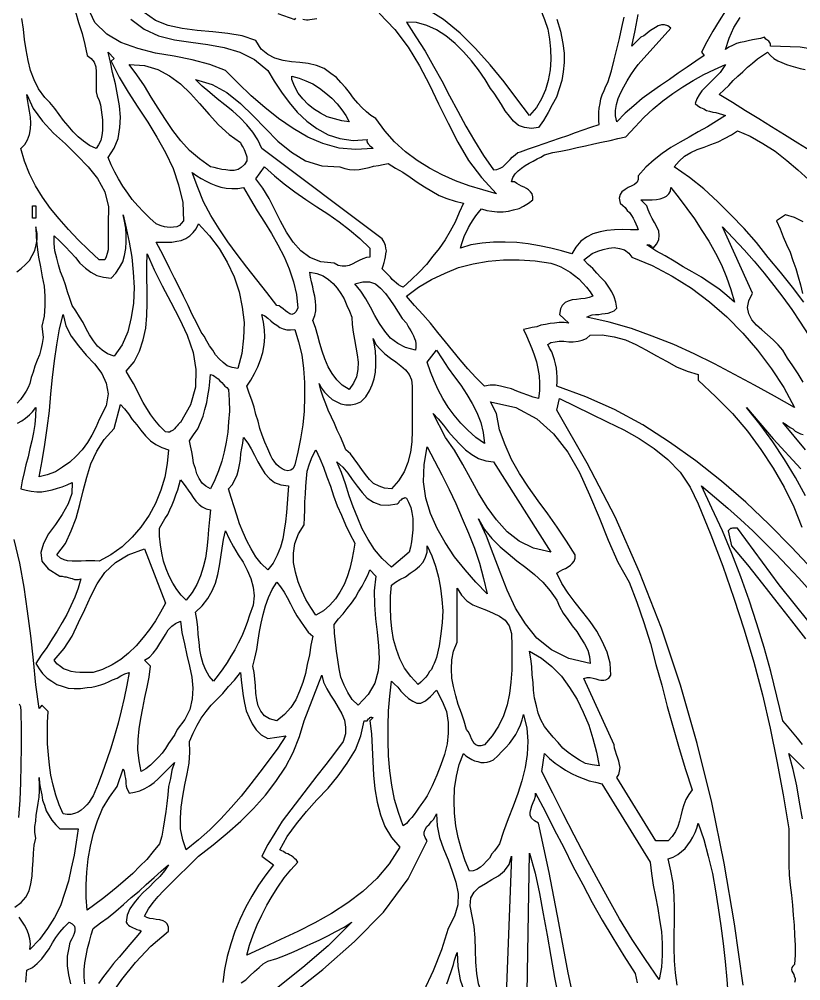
# Model space of a CAD drawing. Extents: x 0.03 to 6.95, y 0.01 to 9.36.
# Drawn here: x 3.321 to 5.04, y 3.639 to 5.755 of the extents above; entities that cross this region are included whole.
import ezdxf

# ---------------------------------------------------------------- set-up
doc = ezdxf.new("R2010")
doc.units = 0
doc.layers.add('1', color=7, linetype='Continuous')

msp = doc.modelspace()

# ---------------------------------------------------------------- linework, layer by layer
msp.add_lwpolyline([(4.503, 5.755), (4.511, 5.728), (4.516, 5.701), (4.519, 5.68), (4.519, 5.659), (4.517, 5.639), (4.514, 5.62), (4.508, 5.601), (4.502, 5.583), (4.493, 5.566), (4.484, 5.549), (4.474, 5.532), (4.463, 5.516), (4.447, 5.514), (4.432, 5.516), (4.419, 5.521), (4.408, 5.53), (4.399, 5.541), (4.389, 5.553), (4.381, 5.567), (4.373, 5.579), (4.365, 5.592), (4.357, 5.602), (4.345, 5.622), (4.331, 5.643), (4.315, 5.663), (4.298, 5.683), (4.279, 5.701), (4.259, 5.718), (4.238, 5.731), (4.217, 5.741), (4.194, 5.747), (4.172, 5.748), (4.193, 5.716), (4.213, 5.684), (4.232, 5.651), (4.25, 5.619), (4.267, 5.586), (4.285, 5.552), (4.303, 5.519), (4.322, 5.487), (4.342, 5.455), (4.364, 5.423), (4.371, 5.424), (4.378, 5.427), (4.384, 5.43), (4.389, 5.435), (4.395, 5.441), (4.4, 5.446), (4.405, 5.451), (4.411, 5.456), (4.417, 5.461), (4.423, 5.463), (4.441, 5.469), (4.458, 5.475), (4.475, 5.481), (4.492, 5.487), (4.509, 5.493), (4.527, 5.499), (4.544, 5.505), (4.561, 5.511), (4.578, 5.517), (4.596, 5.523), (4.595, 5.531), (4.595, 5.54), (4.595, 5.55), (4.596, 5.559), (4.598, 5.569), (4.6, 5.579), (4.603, 5.588), (4.607, 5.598), (4.611, 5.607), (4.615, 5.615), (4.623, 5.641), (4.629, 5.665), (4.635, 5.689), (4.641, 5.712), (4.646, 5.736), (4.651, 5.759)])
at = {"layer": '1'}
for points in [[(3.566, 5.755), (3.595, 5.733), (3.627, 5.718), (3.662, 5.709), (3.698, 5.704), (3.735, 5.699), (3.771, 5.692), (3.806, 5.682), (3.838, 5.666), (3.867, 5.642), (3.881, 5.618), (3.897, 5.594), (3.914, 5.571), (3.932, 5.55), (3.953, 5.53), (3.975, 5.514), (4, 5.5), (4.026, 5.492), (4.055, 5.488), (4.086, 5.49), (4.085, 5.487), (4.086, 5.485), (4.086, 5.483), (4.088, 5.48), (4.09, 5.478), (4.091, 5.477), (4.093, 5.475), (4.096, 5.473), (4.097, 5.472), (4.099, 5.47), (4.06, 5.468), (4.024, 5.471), (3.988, 5.481), (3.955, 5.495), (3.923, 5.514), (3.891, 5.536), (3.861, 5.56), (3.831, 5.586), (3.802, 5.614), (3.774, 5.642), (3.74, 5.655), (3.701, 5.665), (3.661, 5.673), (3.62, 5.68), (3.581, 5.69), (3.544, 5.703), (3.513, 5.722), (3.487, 5.747), (3.471, 5.782)], [(4.466, 5.778), (4.476, 5.754), (4.483, 5.733), (4.487, 5.711), (4.489, 5.689), (4.49, 5.666), (4.488, 5.643), (4.484, 5.62), (4.478, 5.599), (4.469, 5.579), (4.458, 5.56), (4.443, 5.543), (4.415, 5.579), (4.387, 5.617), (4.356, 5.654), (4.324, 5.69), (4.29, 5.724), (4.254, 5.754), (4.215, 5.778)], [(3.444, 5.771), (3.451, 5.747), (3.459, 5.723), (3.465, 5.699), (3.47, 5.675), (3.479, 5.668), (3.485, 5.66), (3.489, 5.65), (3.49, 5.639), (3.49, 5.628), (3.49, 5.617), (3.49, 5.606), (3.49, 5.595), (3.492, 5.585), (3.496, 5.576), (3.499, 5.566), (3.501, 5.555), (3.502, 5.544), (3.504, 5.533), (3.504, 5.521), (3.504, 5.51), (3.502, 5.499), (3.5, 5.488), (3.495, 5.478), (3.49, 5.47), (3.475, 5.477), (3.462, 5.486), (3.45, 5.496), (3.439, 5.507), (3.428, 5.52), (3.418, 5.532), (3.408, 5.545), (3.399, 5.558), (3.388, 5.571), (3.377, 5.582), (3.363, 5.601), (3.353, 5.621), (3.345, 5.642), (3.34, 5.664), (3.336, 5.687), (3.332, 5.71), (3.33, 5.733), (3.326, 5.756)], [(4.112, 5.768), (4.147, 5.732), (4.176, 5.693), (4.201, 5.652), (4.223, 5.61), (4.243, 5.568), (4.264, 5.526), (4.285, 5.484), (4.309, 5.444), (4.337, 5.406), (4.37, 5.37), (4.34, 5.379), (4.31, 5.388), (4.28, 5.399), (4.251, 5.412), (4.223, 5.427), (4.196, 5.444), (4.17, 5.463), (4.146, 5.485), (4.125, 5.509), (4.105, 5.536), (4.094, 5.543), (4.084, 5.551), (4.074, 5.56), (4.065, 5.57), (4.056, 5.581), (4.047, 5.593), (4.038, 5.604), (4.028, 5.615), (4.018, 5.626), (4.006, 5.635), (3.991, 5.646), (3.974, 5.653), (3.956, 5.657), (3.938, 5.659), (3.919, 5.661), (3.901, 5.664), (3.883, 5.669), (3.867, 5.677), (3.853, 5.689), (3.841, 5.708), (3.811, 5.718), (3.779, 5.723), (3.746, 5.727), (3.712, 5.73), (3.679, 5.734), (3.648, 5.741), (3.62, 5.752), (3.595, 5.769)], [(3.889, 5.767), (3.927, 5.754)], [(3.927, 5.754), (3.929, 5.757)], [(3.944, 5.755), (3.948, 5.754), (3.952, 5.753), (3.956, 5.753), (3.96, 5.754), (3.975, 5.756)], [(4.874, 5.773), (4.86, 5.751), (4.846, 5.728), (4.833, 5.705), (4.821, 5.682), (4.827, 5.675), (4.809, 5.662), (4.79, 5.649), (4.77, 5.636), (4.751, 5.622), (4.731, 5.609), (4.711, 5.595), (4.691, 5.58), (4.672, 5.564), (4.653, 5.548), (4.635, 5.529), (4.632, 5.542), (4.632, 5.554), (4.634, 5.567), (4.638, 5.58), (4.644, 5.593), (4.65, 5.606), (4.658, 5.619), (4.666, 5.632), (4.674, 5.644), (4.682, 5.655), (4.754, 5.735), (4.747, 5.74), (4.74, 5.742), (4.733, 5.742), (4.726, 5.74), (4.72, 5.736), (4.713, 5.732), (4.707, 5.728), (4.701, 5.723), (4.694, 5.718), (4.688, 5.715), (4.668, 5.695), (4.675, 5.73), (4.682, 5.765)], [(5.1, 5.683), (5.038, 5.693), (4.973, 5.695), (4.973, 5.698), (4.973, 5.7), (4.972, 5.702), (4.971, 5.704), (4.969, 5.706), (4.967, 5.708), (4.965, 5.709), (4.963, 5.711), (4.961, 5.713), (4.96, 5.715), (4.951, 5.712), (4.942, 5.711), (4.933, 5.709), (4.924, 5.707), (4.915, 5.705), (4.906, 5.703), (4.898, 5.701), (4.889, 5.697), (4.881, 5.693), (4.874, 5.688), (4.882, 5.713), (4.892, 5.736), (4.906, 5.758)], [(3.529, 5.668), (3.523, 5.662), (3.54, 5.627), (3.56, 5.594), (3.581, 5.561), (3.603, 5.528), (3.623, 5.495), (3.642, 5.461), (3.659, 5.426), (3.671, 5.39), (3.68, 5.351), (3.682, 5.311), (3.677, 5.305), (3.673, 5.301), (3.667, 5.298), (3.66, 5.297), (3.653, 5.296), (3.646, 5.297), (3.64, 5.298), (3.633, 5.3), (3.627, 5.302), (3.622, 5.304), (3.608, 5.317), (3.594, 5.331), (3.581, 5.344), (3.569, 5.358), (3.559, 5.372), (3.548, 5.387), (3.539, 5.403), (3.531, 5.418), (3.523, 5.434), (3.516, 5.45), (3.529, 5.471), (3.538, 5.492), (3.542, 5.516), (3.543, 5.539), (3.541, 5.564), (3.537, 5.588), (3.532, 5.612), (3.526, 5.637), (3.521, 5.66), (3.516, 5.682), (3.529, 5.668)], [(5.062, 5.464), (5.033, 5.482), (5.004, 5.5), (4.975, 5.518), (4.947, 5.535), (4.918, 5.553), (4.889, 5.571), (4.86, 5.589), (4.871, 5.599), (4.881, 5.609), (4.891, 5.62), (4.901, 5.629), (4.912, 5.639), (4.922, 5.649), (4.933, 5.658), (4.944, 5.667), (4.955, 5.675), (4.966, 5.682), (4.973, 5.675), (4.98, 5.668), (4.989, 5.663), (4.998, 5.659), (5.008, 5.655), (5.018, 5.652), (5.028, 5.649), (5.038, 5.646), (5.049, 5.644)], [(3.807, 5.483), (3.809, 5.479), (3.811, 5.475), (3.813, 5.472), (3.815, 5.468), (3.817, 5.464), (3.818, 5.46), (3.82, 5.456), (3.821, 5.452), (3.821, 5.448), (3.821, 5.443), (3.816, 5.435), (3.809, 5.428), (3.802, 5.424), (3.793, 5.422), (3.784, 5.422), (3.775, 5.423), (3.766, 5.424), (3.757, 5.426), (3.749, 5.428), (3.741, 5.43), (3.717, 5.447), (3.695, 5.466), (3.676, 5.487), (3.658, 5.51), (3.642, 5.534), (3.626, 5.559), (3.611, 5.583), (3.596, 5.608), (3.579, 5.632), (3.562, 5.655), (3.596, 5.653), (3.625, 5.644), (3.651, 5.63), (3.675, 5.612), (3.697, 5.591), (3.717, 5.569), (3.738, 5.545), (3.759, 5.522), (3.782, 5.501), (3.807, 5.483)], [(4.807, 5.569), (4.813, 5.564), (4.819, 5.56), (4.826, 5.557), (4.832, 5.554), (4.839, 5.552), (4.846, 5.55), (4.853, 5.549), (4.86, 5.547), (4.867, 5.545), (4.874, 5.543), (4.854, 5.53), (4.834, 5.518), (4.814, 5.507), (4.794, 5.495), (4.774, 5.484), (4.754, 5.472), (4.735, 5.459), (4.717, 5.445), (4.699, 5.429), (4.682, 5.41), (4.682, 5.402), (4.68, 5.396), (4.674, 5.391), (4.668, 5.388), (4.66, 5.384), (4.653, 5.38), (4.646, 5.375), (4.642, 5.369), (4.64, 5.361), (4.642, 5.35), (4.648, 5.345), (4.653, 5.34), (4.658, 5.334), (4.663, 5.329), (4.667, 5.323), (4.671, 5.317), (4.674, 5.311), (4.677, 5.304), (4.68, 5.298), (4.682, 5.291), (4.665, 5.291), (4.647, 5.292), (4.63, 5.291), (4.613, 5.29), (4.598, 5.287), (4.582, 5.282), (4.568, 5.275), (4.556, 5.266), (4.545, 5.253), (4.536, 5.238), (4.513, 5.245), (4.49, 5.251), (4.465, 5.256), (4.44, 5.26), (4.415, 5.263), (4.389, 5.264), (4.364, 5.264), (4.339, 5.262), (4.314, 5.258), (4.291, 5.251), (4.294, 5.261), (4.297, 5.27), (4.3, 5.279), (4.305, 5.288), (4.309, 5.296), (4.314, 5.305), (4.319, 5.313), (4.325, 5.322), (4.331, 5.329), (4.337, 5.337), (4.349, 5.334), (4.36, 5.332), (4.372, 5.331), (4.385, 5.331), (4.397, 5.332), (4.408, 5.335), (4.42, 5.338), (4.43, 5.343), (4.441, 5.35), (4.45, 5.357), (4.45, 5.364), (4.449, 5.37), (4.445, 5.375), (4.441, 5.379), (4.436, 5.382), (4.431, 5.385), (4.425, 5.387), (4.42, 5.39), (4.415, 5.393), (4.41, 5.397), (4.403, 5.397), (4.406, 5.406), (4.411, 5.414), (4.418, 5.421), (4.425, 5.427), (4.433, 5.433), (4.442, 5.438), (4.451, 5.442), (4.46, 5.447), (4.468, 5.451), (4.476, 5.456), (4.494, 5.461), (4.512, 5.464), (4.53, 5.468), (4.548, 5.472), (4.566, 5.476), (4.584, 5.48), (4.601, 5.484), (4.62, 5.488), (4.637, 5.492), (4.655, 5.496), (4.675, 5.518), (4.694, 5.538), (4.715, 5.557), (4.736, 5.575), (4.758, 5.591), (4.78, 5.606), (4.803, 5.62), (4.826, 5.633), (4.85, 5.644), (4.874, 5.655), (4.868, 5.646), (4.862, 5.637), (4.854, 5.629), (4.846, 5.621), (4.838, 5.613), (4.83, 5.605), (4.822, 5.597), (4.816, 5.588), (4.811, 5.579), (4.807, 5.569)], [(4.046, 5.529), (4.03, 5.531), (4.014, 5.535), (3.998, 5.54), (3.983, 5.548), (3.968, 5.557), (3.956, 5.567), (3.944, 5.579), (3.934, 5.592), (3.926, 5.607), (3.92, 5.622), (3.92, 5.629), (3.936, 5.625), (3.951, 5.619), (3.966, 5.612), (3.981, 5.603), (3.995, 5.592), (4.008, 5.581), (4.02, 5.568), (4.03, 5.555), (4.039, 5.543), (4.046, 5.529)], [(4.026, 5.43), (4.037, 5.426), (4.047, 5.424), (4.058, 5.423), (4.068, 5.424), (4.079, 5.426), (4.09, 5.428), (4.1, 5.431), (4.111, 5.433), (4.121, 5.435), (4.132, 5.437), (4.148, 5.427), (4.164, 5.418), (4.18, 5.407), (4.196, 5.396), (4.212, 5.386), (4.228, 5.376), (4.244, 5.367), (4.261, 5.36), (4.279, 5.354), (4.298, 5.35), (4.288, 5.329), (4.279, 5.308), (4.268, 5.288), (4.257, 5.269), (4.244, 5.25), (4.23, 5.233), (4.216, 5.215), (4.2, 5.198), (4.183, 5.182), (4.165, 5.165), (4.16, 5.167), (4.155, 5.17), (4.15, 5.174), (4.145, 5.178), (4.141, 5.182), (4.137, 5.187), (4.132, 5.192), (4.128, 5.196), (4.123, 5.201), (4.119, 5.205), (4.121, 5.212), (4.123, 5.219), (4.125, 5.225), (4.126, 5.232), (4.127, 5.238), (4.128, 5.245), (4.127, 5.251), (4.126, 5.257), (4.123, 5.264), (4.119, 5.271), (3.854, 5.47), (3.845, 5.489), (3.834, 5.506), (3.821, 5.522), (3.806, 5.538), (3.79, 5.552), (3.773, 5.566), (3.756, 5.579), (3.74, 5.593), (3.723, 5.607), (3.708, 5.622), (3.745, 5.611), (3.777, 5.593), (3.807, 5.569), (3.835, 5.542), (3.862, 5.514), (3.889, 5.486), (3.919, 5.462), (3.95, 5.443), (3.986, 5.432), (4.026, 5.43)], [(3.516, 5.304), (3.516, 5.296), (3.516, 5.288), (3.516, 5.28), (3.516, 5.271), (3.516, 5.263), (3.516, 5.254), (3.516, 5.247), (3.514, 5.239), (3.512, 5.232), (3.509, 5.225), (3.496, 5.225), (3.473, 5.247), (3.45, 5.269), (3.429, 5.292), (3.408, 5.315), (3.389, 5.338), (3.372, 5.363), (3.356, 5.388), (3.343, 5.414), (3.332, 5.442), (3.324, 5.47), (3.333, 5.479), (3.339, 5.489), (3.343, 5.501), (3.345, 5.513), (3.346, 5.526), (3.345, 5.539), (3.343, 5.552), (3.341, 5.565), (3.339, 5.578), (3.337, 5.589), (3.351, 5.558), (3.372, 5.53), (3.396, 5.504), (3.422, 5.48), (3.448, 5.455), (3.472, 5.43), (3.493, 5.404), (3.509, 5.375), (3.517, 5.342), (3.516, 5.304)], [(5.046, 5.132), (5.021, 5.165), (4.995, 5.198), (4.968, 5.23), (4.942, 5.263), (4.915, 5.294), (4.886, 5.324), (4.857, 5.353), (4.826, 5.381), (4.795, 5.406), (4.761, 5.43), (4.772, 5.442), (4.784, 5.453), (4.798, 5.461), (4.812, 5.468), (4.827, 5.473), (4.842, 5.479), (4.858, 5.485), (4.872, 5.492), (4.887, 5.5), (4.9, 5.509), (4.928, 5.497), (4.956, 5.481), (4.983, 5.464), (5.009, 5.444), (5.033, 5.423), (5.057, 5.401)], [(3.814, 5.384), (3.829, 5.358), (3.844, 5.333), (3.86, 5.308), (3.875, 5.283), (3.889, 5.258), (3.903, 5.232), (3.914, 5.205), (3.924, 5.177), (3.93, 5.149), (3.933, 5.119), (3.929, 5.111), (3.925, 5.107), (3.92, 5.105), (3.916, 5.106), (3.911, 5.109), (3.906, 5.113), (3.901, 5.117), (3.896, 5.121), (3.892, 5.124), (3.887, 5.125), (3.865, 5.153), (3.843, 5.181), (3.821, 5.209), (3.8, 5.237), (3.779, 5.265), (3.76, 5.293), (3.742, 5.323), (3.726, 5.353), (3.713, 5.384), (3.701, 5.417), (3.711, 5.41), (3.721, 5.404), (3.732, 5.398), (3.742, 5.393), (3.753, 5.389), (3.764, 5.385), (3.776, 5.383), (3.788, 5.382), (3.801, 5.382), (3.814, 5.384)], [(4.092, 5.251), (4.092, 5.231), (4.084, 5.23), (4.076, 5.227), (4.068, 5.224), (4.061, 5.22), (4.054, 5.216), (4.046, 5.213), (4.039, 5.211), (4.031, 5.211), (4.022, 5.213), (4.013, 5.218), (3.984, 5.221), (3.96, 5.23), (3.94, 5.245), (3.923, 5.264), (3.908, 5.286), (3.895, 5.31), (3.883, 5.335), (3.87, 5.36), (3.856, 5.383), (3.841, 5.403), (3.86, 5.43), (3.882, 5.41), (3.903, 5.392), (3.927, 5.375), (3.951, 5.358), (3.975, 5.342), (3.999, 5.326), (4.024, 5.309), (4.047, 5.291), (4.07, 5.272), (4.092, 5.251)], [(4.894, 5.132), (4.877, 5.147), (4.859, 5.161), (4.84, 5.174), (4.821, 5.187), (4.801, 5.199), (4.781, 5.21), (4.761, 5.222), (4.741, 5.234), (4.721, 5.245), (4.701, 5.258), (4.704, 5.258), (4.706, 5.258), (4.707, 5.258), (4.709, 5.257), (4.711, 5.255), (4.712, 5.254), (4.713, 5.252), (4.715, 5.251), (4.723, 5.26), (4.727, 5.27), (4.728, 5.279), (4.727, 5.288), (4.723, 5.298), (4.718, 5.307), (4.713, 5.316), (4.708, 5.325), (4.704, 5.335), (4.701, 5.344), (4.688, 5.357), (4.697, 5.357), (4.705, 5.357), (4.713, 5.357), (4.722, 5.358), (4.73, 5.359), (4.738, 5.362), (4.744, 5.365), (4.749, 5.37), (4.753, 5.376), (4.754, 5.384), (4.772, 5.361), (4.789, 5.338), (4.806, 5.315), (4.822, 5.29), (4.837, 5.266), (4.852, 5.24), (4.865, 5.214), (4.876, 5.187), (4.886, 5.16), (4.894, 5.132)], [(3.35, 5.344), (3.357, 5.344), (3.357, 5.317), (3.35, 5.317), (3.35, 5.344)], [(3.529, 5.013), (3.515, 5.018), (3.503, 5.026), (3.493, 5.035), (3.484, 5.047), (3.475, 5.06), (3.468, 5.073), (3.461, 5.087), (3.453, 5.1), (3.445, 5.113), (3.437, 5.125), (3.432, 5.14), (3.427, 5.155), (3.422, 5.17), (3.417, 5.185), (3.411, 5.199), (3.407, 5.214), (3.403, 5.229), (3.399, 5.245), (3.397, 5.261), (3.397, 5.278), (3.41, 5.266), (3.422, 5.254), (3.433, 5.242), (3.444, 5.23), (3.454, 5.218), (3.466, 5.207), (3.478, 5.198), (3.491, 5.191), (3.506, 5.187), (3.523, 5.185), (3.533, 5.196), (3.541, 5.208), (3.548, 5.221), (3.552, 5.235), (3.555, 5.25), (3.556, 5.265), (3.556, 5.28), (3.555, 5.295), (3.552, 5.31), (3.549, 5.324), (3.556, 5.295), (3.562, 5.264), (3.568, 5.231), (3.571, 5.198), (3.573, 5.164), (3.572, 5.13), (3.567, 5.098), (3.559, 5.067), (3.547, 5.038), (3.529, 5.013)], [(5.045, 5.309), (5.026, 5.318), (5.006, 5.324), (4.986, 5.311), (4.994, 5.293), (5.001, 5.276), (5.008, 5.259), (5.016, 5.242), (5.022, 5.224), (5.029, 5.206), (5.034, 5.188), (5.039, 5.17), (5.043, 5.151)], [(3.315, 5.199), (3.325, 5.206), (3.334, 5.215), (3.343, 5.224), (3.349, 5.235), (3.355, 5.246), (3.358, 5.258), (3.36, 5.27), (3.36, 5.283), (3.357, 5.298), (3.358, 5.275), (3.36, 5.253), (3.363, 5.231), (3.367, 5.21), (3.371, 5.188), (3.375, 5.167), (3.377, 5.145), (3.377, 5.124), (3.375, 5.101), (3.37, 5.079)], [(3.801, 4.986), (3.789, 4.988), (3.778, 4.992), (3.769, 4.999), (3.76, 5.007), (3.752, 5.016), (3.746, 5.026), (3.739, 5.036), (3.733, 5.046), (3.727, 5.057), (3.721, 5.066), (3.711, 5.086), (3.701, 5.105), (3.692, 5.125), (3.682, 5.145), (3.672, 5.165), (3.662, 5.185), (3.652, 5.205), (3.642, 5.225), (3.632, 5.245), (3.622, 5.264), (3.633, 5.264), (3.645, 5.264), (3.656, 5.264), (3.667, 5.266), (3.677, 5.268), (3.687, 5.272), (3.696, 5.278), (3.703, 5.285), (3.71, 5.293), (3.715, 5.304), (3.739, 5.278), (3.76, 5.25), (3.778, 5.22), (3.793, 5.188), (3.804, 5.155), (3.811, 5.121), (3.815, 5.087), (3.814, 5.053), (3.81, 5.019), (3.801, 4.986)], [(5.045, 4.956), (5.034, 4.974), (5.022, 4.992), (5.01, 5.009), (5, 5.026), (4.99, 5.038), (4.979, 5.049), (4.966, 5.06), (4.954, 5.071), (4.942, 5.081), (4.932, 5.093), (4.925, 5.106), (4.922, 5.12), (4.925, 5.135), (4.933, 5.152), (4.867, 5.298), (4.891, 5.273), (4.915, 5.247), (4.937, 5.222), (4.959, 5.196), (4.98, 5.169), (5, 5.143), (5.02, 5.116), (5.038, 5.088), (5.056, 5.061)], [(4.668, 5.231), (4.713, 5.213), (4.757, 5.189), (4.799, 5.163), (4.839, 5.133), (4.877, 5.1), (4.912, 5.064), (4.944, 5.026), (4.975, 4.985), (5.002, 4.944), (5.026, 4.9), (4.982, 4.925), (4.938, 4.949), (4.894, 4.973), (4.85, 4.996), (4.805, 5.018), (4.76, 5.039), (4.713, 5.057), (4.667, 5.074), (4.618, 5.088), (4.569, 5.099), (4.575, 5.102), (4.581, 5.104), (4.588, 5.105), (4.595, 5.105), (4.602, 5.106), (4.609, 5.107), (4.616, 5.108), (4.622, 5.11), (4.629, 5.113), (4.635, 5.119), (4.633, 5.132), (4.629, 5.144), (4.624, 5.155), (4.617, 5.165), (4.61, 5.176), (4.6, 5.186), (4.591, 5.196), (4.582, 5.206), (4.572, 5.215), (4.562, 5.225), (4.571, 5.232), (4.581, 5.239), (4.593, 5.244), (4.605, 5.248), (4.617, 5.251), (4.629, 5.252), (4.641, 5.25), (4.652, 5.247), (4.661, 5.24), (4.668, 5.231)], [(3.675, 4.867), (3.673, 4.866), (3.67, 4.863), (3.668, 4.86), (3.665, 4.857), (3.662, 4.853), (3.659, 4.85), (3.655, 4.848), (3.651, 4.846), (3.647, 4.846), (3.642, 4.847), (3.63, 4.859), (3.619, 4.872), (3.61, 4.884), (3.601, 4.898), (3.593, 4.911), (3.586, 4.925), (3.579, 4.939), (3.572, 4.953), (3.564, 4.966), (3.556, 4.98), (3.573, 5.001), (3.585, 5.024), (3.593, 5.049), (3.599, 5.075), (3.601, 5.103), (3.602, 5.13), (3.602, 5.158), (3.601, 5.186), (3.601, 5.213), (3.602, 5.238), (3.617, 5.203), (3.635, 5.168), (3.654, 5.132), (3.673, 5.095), (3.69, 5.059), (3.703, 5.021), (3.709, 4.984), (3.708, 4.945), (3.697, 4.906), (3.675, 4.867)], [(4.582, 5.145), (4.574, 5.142), (4.565, 5.14), (4.556, 5.139), (4.546, 5.138), (4.537, 5.137), (4.528, 5.134), (4.521, 5.131), (4.515, 5.125), (4.511, 5.117), (4.509, 5.105), (4.529, 5.086), (4.519, 5.087), (4.508, 5.087), (4.498, 5.086), (4.488, 5.085), (4.478, 5.083), (4.468, 5.081), (4.459, 5.078), (4.449, 5.076), (4.44, 5.074), (4.43, 5.072), (4.436, 5.058), (4.442, 5.044), (4.448, 5.03), (4.453, 5.016), (4.458, 5.001), (4.461, 4.986), (4.464, 4.97), (4.465, 4.954), (4.465, 4.937), (4.463, 4.92), (4.451, 4.923), (4.439, 4.927), (4.427, 4.932), (4.415, 4.936), (4.403, 4.941), (4.391, 4.944), (4.379, 4.947), (4.368, 4.949), (4.356, 4.949), (4.344, 4.947), (4.325, 4.966), (4.307, 4.985), (4.29, 5.005), (4.274, 5.025), (4.258, 5.045), (4.241, 5.065), (4.225, 5.086), (4.208, 5.105), (4.19, 5.125), (4.172, 5.145), (4.199, 5.165), (4.227, 5.182), (4.257, 5.196), (4.287, 5.208), (4.319, 5.216), (4.352, 5.222), (4.386, 5.225), (4.42, 5.225), (4.455, 5.223), (4.49, 5.218), (4.501, 5.214), (4.512, 5.21), (4.522, 5.204), (4.532, 5.198), (4.542, 5.191), (4.551, 5.183), (4.56, 5.174), (4.568, 5.165), (4.576, 5.155), (4.582, 5.145)], [(4.052, 5.099), (4.053, 5.083), (4.055, 5.066), (4.058, 5.05), (4.061, 5.033), (4.064, 5.016), (4.066, 5), (4.065, 4.984), (4.062, 4.968), (4.056, 4.954), (4.046, 4.94), (4.031, 4.949), (4.019, 4.961), (4.009, 4.975), (4, 4.99), (3.993, 5.007), (3.987, 5.024), (3.982, 5.041), (3.977, 5.058), (3.972, 5.076), (3.966, 5.092), (3.971, 5.103), (3.973, 5.113), (3.973, 5.124), (3.972, 5.134), (3.971, 5.145), (3.968, 5.156), (3.966, 5.166), (3.963, 5.177), (3.961, 5.187), (3.96, 5.198), (3.975, 5.195), (3.989, 5.19), (4.001, 5.182), (4.011, 5.173), (4.02, 5.163), (4.028, 5.151), (4.035, 5.139), (4.041, 5.125), (4.047, 5.112), (4.052, 5.099)], [(4.172, 5.086), (4.175, 5.08), (4.178, 5.075), (4.182, 5.069), (4.185, 5.064), (4.188, 5.058), (4.19, 5.052), (4.192, 5.047), (4.193, 5.04), (4.193, 5.033), (4.192, 5.026), (4.17, 5.032), (4.153, 5.041), (4.137, 5.053), (4.125, 5.068), (4.113, 5.085), (4.103, 5.103), (4.093, 5.121), (4.083, 5.139), (4.072, 5.156), (4.059, 5.172), (4.076, 5.177), (4.091, 5.177), (4.104, 5.172), (4.115, 5.163), (4.126, 5.151), (4.136, 5.138), (4.145, 5.124), (4.154, 5.11), (4.163, 5.096), (4.172, 5.086)], [(3.496, 4.874), (3.489, 4.856), (3.48, 4.839), (3.471, 4.823), (3.459, 4.807), (3.446, 4.793), (3.432, 4.78), (3.416, 4.769), (3.4, 4.759), (3.382, 4.752), (3.364, 4.748), (3.371, 4.783), (3.377, 4.819), (3.382, 4.855), (3.387, 4.893), (3.39, 4.93), (3.394, 4.966), (3.398, 5.003), (3.403, 5.038), (3.409, 5.073), (3.417, 5.105), (3.423, 5.08), (3.435, 5.057), (3.451, 5.036), (3.468, 5.015), (3.486, 4.996), (3.502, 4.975), (3.512, 4.954), (3.516, 4.93), (3.512, 4.904), (3.496, 4.874)], [(3.927, 5.072), (3.935, 5.045), (3.942, 5.016), (3.946, 4.986), (3.948, 4.955), (3.948, 4.924), (3.947, 4.892), (3.944, 4.862), (3.939, 4.831), (3.933, 4.802), (3.927, 4.774), (3.923, 4.766), (3.918, 4.762), (3.911, 4.761), (3.905, 4.762), (3.899, 4.765), (3.892, 4.77), (3.886, 4.775), (3.881, 4.782), (3.877, 4.788), (3.874, 4.794), (3.867, 4.809), (3.861, 4.824), (3.855, 4.839), (3.85, 4.854), (3.846, 4.87), (3.841, 4.885), (3.837, 4.901), (3.832, 4.916), (3.826, 4.932), (3.821, 4.947), (3.83, 4.96), (3.838, 4.975), (3.845, 4.99), (3.851, 5.005), (3.856, 5.021), (3.859, 5.038), (3.861, 5.055), (3.86, 5.071), (3.858, 5.088), (3.854, 5.105), (3.861, 5.102), (3.867, 5.097), (3.874, 5.091), (3.88, 5.086), (3.887, 5.081), (3.894, 5.076), (3.901, 5.073), (3.909, 5.071), (3.917, 5.071), (3.927, 5.072)], [(3.37, 5.079), (3.372, 5.067), (3.373, 5.054), (3.371, 5.041), (3.368, 5.028), (3.365, 5.016), (3.36, 5.004), (3.355, 4.991), (3.351, 4.978), (3.347, 4.966), (3.344, 4.953), (3.34, 4.944), (3.336, 4.936), (3.33, 4.927), (3.323, 4.918), (3.316, 4.91)], [(5.066, 4.543), (5.019, 4.593), (4.97, 4.643), (4.919, 4.692), (4.865, 4.738), (4.809, 4.783), (4.751, 4.824), (4.692, 4.862), (4.63, 4.896), (4.567, 4.924), (4.503, 4.947), (4.504, 4.957), (4.504, 4.967), (4.503, 4.977), (4.502, 4.987), (4.5, 4.996), (4.498, 5.005), (4.495, 5.014), (4.492, 5.023), (4.487, 5.031), (4.483, 5.039), (4.49, 5.043), (4.499, 5.045), (4.508, 5.046), (4.518, 5.046), (4.529, 5.045), (4.539, 5.045), (4.55, 5.046), (4.559, 5.048), (4.568, 5.052), (4.576, 5.059), (4.603, 5.06), (4.629, 5.056), (4.654, 5.049), (4.677, 5.039), (4.699, 5.027), (4.722, 5.014), (4.744, 5.002), (4.766, 4.99), (4.79, 4.98), (4.814, 4.973)], [(4.185, 4.947), (4.185, 4.922), (4.185, 4.898), (4.185, 4.873), (4.185, 4.849), (4.184, 4.825), (4.181, 4.802), (4.175, 4.779), (4.167, 4.759), (4.155, 4.739), (4.139, 4.721), (4.124, 4.723), (4.112, 4.727), (4.1, 4.733), (4.091, 4.742), (4.082, 4.753), (4.074, 4.764), (4.065, 4.776), (4.057, 4.787), (4.049, 4.798), (4.039, 4.807), (4.033, 4.822), (4.027, 4.836), (4.02, 4.85), (4.014, 4.865), (4.007, 4.879), (4, 4.894), (3.995, 4.908), (3.989, 4.923), (3.984, 4.938), (3.98, 4.953), (3.985, 4.943), (3.992, 4.934), (4, 4.926), (4.009, 4.918), (4.019, 4.913), (4.028, 4.908), (4.039, 4.906), (4.05, 4.906), (4.061, 4.908), (4.072, 4.913), (4.083, 4.924), (4.091, 4.937), (4.097, 4.95), (4.101, 4.963), (4.104, 4.978), (4.105, 4.993), (4.105, 5.009), (4.104, 5.024), (4.102, 5.038), (4.099, 5.052), (4.105, 5.039), (4.115, 5.028), (4.125, 5.018), (4.137, 5.009), (4.149, 5.001), (4.16, 4.992), (4.17, 4.983), (4.178, 4.973), (4.183, 4.961), (4.185, 4.947)], [(4.344, 4.821), (4.325, 4.834), (4.307, 4.85), (4.292, 4.866), (4.277, 4.883), (4.264, 4.901), (4.252, 4.92), (4.242, 4.939), (4.233, 4.959), (4.225, 4.979), (4.218, 5), (4.238, 5.026), (4.251, 5.007), (4.264, 4.987), (4.278, 4.968), (4.292, 4.949), (4.305, 4.929), (4.317, 4.909), (4.327, 4.889), (4.336, 4.867), (4.341, 4.845), (4.344, 4.821)], [(3.781, 4.94), (3.782, 4.916), (3.783, 4.892), (3.781, 4.869), (3.779, 4.846), (3.776, 4.824), (3.771, 4.803), (3.766, 4.782), (3.759, 4.761), (3.751, 4.741), (3.741, 4.721), (3.731, 4.727), (3.723, 4.734), (3.716, 4.744), (3.711, 4.754), (3.708, 4.766), (3.704, 4.778), (3.702, 4.79), (3.7, 4.803), (3.697, 4.816), (3.695, 4.827), (3.704, 4.84), (3.713, 4.853), (3.719, 4.867), (3.725, 4.881), (3.729, 4.896), (3.733, 4.911), (3.735, 4.926), (3.738, 4.942), (3.74, 4.957), (3.741, 4.973), (3.746, 4.971), (3.75, 4.969), (3.754, 4.966), (3.758, 4.963), (3.762, 4.959), (3.766, 4.955), (3.77, 4.951), (3.773, 4.947), (3.777, 4.944), (3.781, 4.94)], [(4.814, 4.973), (4.814, 4.96), (4.853, 4.924), (4.889, 4.887), (4.922, 4.848), (4.952, 4.808), (4.979, 4.767), (5.003, 4.725), (5.024, 4.682), (5.042, 4.637)], [(4.662, 4.516), (4.679, 4.472), (4.694, 4.427), (4.709, 4.381), (4.721, 4.335), (4.734, 4.289), (4.746, 4.242), (4.759, 4.196), (4.772, 4.15), (4.786, 4.104), (4.801, 4.059), (4.793, 4.049), (4.787, 4.038), (4.782, 4.026), (4.779, 4.014), (4.776, 4.002), (4.773, 3.99), (4.769, 3.978), (4.764, 3.967), (4.757, 3.956), (4.748, 3.947), (4.721, 3.947), (4.635, 4.086), (4.639, 4.093), (4.641, 4.1), (4.642, 4.108), (4.641, 4.115), (4.639, 4.122), (4.637, 4.129), (4.634, 4.137), (4.632, 4.144), (4.63, 4.151), (4.629, 4.158), (4.562, 4.304), (4.57, 4.306), (4.576, 4.306), (4.583, 4.305), (4.589, 4.303), (4.595, 4.301), (4.6, 4.3), (4.606, 4.3), (4.611, 4.301), (4.617, 4.305), (4.622, 4.311), (4.62, 4.338), (4.614, 4.362), (4.603, 4.386), (4.591, 4.408), (4.576, 4.429), (4.56, 4.45), (4.543, 4.471), (4.528, 4.492), (4.514, 4.513), (4.503, 4.536), (4.506, 4.538), (4.511, 4.541), (4.516, 4.544), (4.522, 4.546), (4.528, 4.55), (4.533, 4.553), (4.537, 4.557), (4.541, 4.562), (4.543, 4.569), (4.543, 4.576), (4.524, 4.606), (4.504, 4.637), (4.483, 4.666), (4.462, 4.695), (4.441, 4.725), (4.421, 4.755), (4.403, 4.786), (4.389, 4.818), (4.377, 4.851), (4.37, 4.887), (4.357, 4.913), (4.413, 4.9), (4.459, 4.875), (4.496, 4.842), (4.527, 4.802), (4.553, 4.757), (4.575, 4.708), (4.596, 4.658), (4.616, 4.608), (4.637, 4.56), (4.662, 4.516)], [(4.913, 3.629), (4.894, 3.764), (4.871, 3.898), (4.844, 4.031), (4.812, 4.161), (4.775, 4.289), (4.733, 4.415), (4.685, 4.538), (4.631, 4.66), (4.57, 4.778), (4.503, 4.894), (4.509, 4.92), (4.543, 4.903), (4.578, 4.886), (4.614, 4.869), (4.65, 4.851), (4.684, 4.832), (4.717, 4.81), (4.747, 4.786), (4.774, 4.758), (4.796, 4.725), (4.814, 4.688)], [(3.317, 4.866), (3.326, 4.871), (3.334, 4.877), (3.343, 4.884), (3.35, 4.891), (3.357, 4.9), (3.356, 4.881), (3.355, 4.863), (3.352, 4.845), (3.348, 4.827), (3.344, 4.81), (3.34, 4.792), (3.335, 4.774), (3.331, 4.757), (3.327, 4.739), (3.324, 4.721), (3.336, 4.718), (3.347, 4.716), (3.359, 4.715), (3.37, 4.715), (3.382, 4.717), (3.393, 4.719), (3.405, 4.723), (3.415, 4.726), (3.426, 4.73), (3.437, 4.735), (3.436, 4.711), (3.428, 4.688), (3.415, 4.665), (3.4, 4.643), (3.385, 4.622), (3.374, 4.601), (3.368, 4.581), (3.37, 4.562), (3.384, 4.545), (3.41, 4.529), (3.415, 4.529), (3.42, 4.528), (3.424, 4.528), (3.428, 4.526), (3.433, 4.525), (3.437, 4.524), (3.442, 4.522), (3.446, 4.522), (3.451, 4.522), (3.456, 4.523), (3.45, 4.503), (3.443, 4.483), (3.434, 4.464), (3.425, 4.445), (3.415, 4.427), (3.404, 4.408), (3.393, 4.391), (3.381, 4.372), (3.369, 4.355), (3.357, 4.337), (3.364, 4.325), (3.372, 4.315), (3.382, 4.305), (3.392, 4.298), (3.403, 4.291), (3.415, 4.287), (3.428, 4.283), (3.441, 4.282), (3.455, 4.282), (3.47, 4.284), (3.48, 4.285), (3.49, 4.287), (3.5, 4.29), (3.509, 4.293), (3.518, 4.297), (3.526, 4.301), (3.536, 4.305), (3.544, 4.31), (3.553, 4.314), (3.562, 4.317), (3.557, 4.289), (3.551, 4.261), (3.545, 4.233), (3.538, 4.206), (3.53, 4.178), (3.522, 4.151), (3.513, 4.125), (3.504, 4.098), (3.494, 4.072), (3.483, 4.046), (3.479, 4.039), (3.474, 4.032), (3.469, 4.026), (3.463, 4.02), (3.457, 4.014), (3.45, 4.01), (3.442, 4.007), (3.434, 4.005), (3.426, 4.005), (3.417, 4.006), (3.408, 4.026), (3.401, 4.047), (3.395, 4.069), (3.39, 4.091), (3.387, 4.113), (3.385, 4.136), (3.383, 4.16), (3.383, 4.183), (3.383, 4.207), (3.384, 4.231), (3.37, 4.245), (3.364, 4.238), (3.357, 4.29), (3.352, 4.344), (3.346, 4.398), (3.339, 4.452), (3.331, 4.505), (3.322, 4.558), (3.309, 4.61)], [(3.649, 4.807), (3.646, 4.777), (3.641, 4.747), (3.632, 4.718), (3.62, 4.689), (3.606, 4.663), (3.588, 4.637), (3.569, 4.615), (3.547, 4.594), (3.522, 4.576), (3.496, 4.562), (3.487, 4.563), (3.477, 4.563), (3.467, 4.563), (3.457, 4.562), (3.447, 4.562), (3.437, 4.562), (3.427, 4.563), (3.419, 4.565), (3.411, 4.569), (3.403, 4.576), (3.422, 4.601), (3.435, 4.629), (3.446, 4.657), (3.454, 4.687), (3.461, 4.717), (3.469, 4.747), (3.478, 4.776), (3.491, 4.804), (3.507, 4.83), (3.529, 4.854), (3.543, 4.907), (3.552, 4.897), (3.561, 4.886), (3.569, 4.874), (3.579, 4.862), (3.588, 4.85), (3.598, 4.838), (3.609, 4.827), (3.621, 4.819), (3.634, 4.812), (3.649, 4.807)], [(5.05, 4.706), (5.028, 4.746), (5.004, 4.786), (4.978, 4.825), (4.95, 4.863), (4.92, 4.9), (4.979, 4.831), (5.04, 4.765)], [(4.364, 4.781), (4.49, 4.582), (4.452, 4.591), (4.42, 4.606), (4.394, 4.627), (4.37, 4.653), (4.35, 4.681), (4.331, 4.712), (4.313, 4.744), (4.296, 4.775), (4.278, 4.806), (4.258, 4.834), (4.231, 4.887), (4.242, 4.875), (4.254, 4.861), (4.265, 4.847), (4.277, 4.833), (4.29, 4.819), (4.302, 4.807), (4.316, 4.797), (4.331, 4.788), (4.347, 4.783), (4.364, 4.781)], [(5.05, 4.807), (5, 4.867), (5.005, 4.864), (5.011, 4.86), (5.016, 4.856), (5.022, 4.853), (5.027, 4.848), (5.033, 4.845), (5.039, 4.842), (5.045, 4.841)], [(3.913, 4.728), (3.911, 4.709), (3.91, 4.689), (3.908, 4.669), (3.906, 4.649), (3.903, 4.63), (3.9, 4.611), (3.895, 4.593), (3.888, 4.575), (3.879, 4.558), (3.867, 4.543), (3.853, 4.557), (3.841, 4.572), (3.831, 4.589), (3.821, 4.607), (3.813, 4.625), (3.805, 4.644), (3.799, 4.663), (3.793, 4.682), (3.787, 4.702), (3.781, 4.721), (3.789, 4.73), (3.795, 4.741), (3.8, 4.752), (3.803, 4.763), (3.805, 4.774), (3.807, 4.786), (3.808, 4.799), (3.81, 4.811), (3.812, 4.822), (3.814, 4.834), (3.823, 4.822), (3.831, 4.809), (3.838, 4.795), (3.845, 4.781), (3.853, 4.768), (3.861, 4.755), (3.871, 4.744), (3.882, 4.735), (3.896, 4.73), (3.913, 4.728)], [(4.059, 4.602), (4.056, 4.584), (4.052, 4.565), (4.048, 4.546), (4.042, 4.528), (4.035, 4.511), (4.026, 4.494), (4.016, 4.479), (4.004, 4.465), (3.99, 4.453), (3.973, 4.443), (3.962, 4.46), (3.951, 4.478), (3.942, 4.497), (3.934, 4.517), (3.928, 4.538), (3.924, 4.559), (3.924, 4.58), (3.927, 4.601), (3.935, 4.622), (3.947, 4.642), (3.948, 4.658), (3.949, 4.675), (3.949, 4.693), (3.95, 4.71), (3.951, 4.727), (3.952, 4.744), (3.954, 4.76), (3.959, 4.776), (3.965, 4.792), (3.973, 4.807), (3.982, 4.788), (3.99, 4.769), (3.997, 4.748), (4.005, 4.727), (4.012, 4.706), (4.02, 4.684), (4.029, 4.663), (4.038, 4.642), (4.048, 4.622), (4.059, 4.602)], [(4.35, 4.49), (4.325, 4.516), (4.301, 4.543), (4.278, 4.572), (4.257, 4.603), (4.24, 4.634), (4.225, 4.667), (4.215, 4.701), (4.21, 4.737), (4.211, 4.775), (4.218, 4.814), (4.234, 4.783), (4.25, 4.752), (4.266, 4.72), (4.281, 4.689), (4.295, 4.656), (4.309, 4.624), (4.322, 4.591), (4.333, 4.558), (4.342, 4.524), (4.35, 4.49)], [(4.152, 4.688), (4.154, 4.69), (4.156, 4.692), (4.157, 4.694), (4.159, 4.696), (4.161, 4.697), (4.163, 4.699), (4.165, 4.701), (4.167, 4.701), (4.169, 4.702), (4.172, 4.701), (4.177, 4.692), (4.182, 4.68), (4.184, 4.669), (4.186, 4.656), (4.186, 4.644), (4.186, 4.631), (4.185, 4.618), (4.183, 4.605), (4.181, 4.593), (4.178, 4.582), (4.139, 4.549), (4.119, 4.568), (4.102, 4.588), (4.088, 4.61), (4.075, 4.633), (4.065, 4.657), (4.055, 4.682), (4.046, 4.706), (4.038, 4.732), (4.029, 4.757), (4.019, 4.781), (4.032, 4.769), (4.043, 4.756), (4.053, 4.742), (4.064, 4.727), (4.075, 4.713), (4.086, 4.701), (4.1, 4.692), (4.115, 4.686), (4.132, 4.685), (4.152, 4.688)], [(3.741, 4.675), (3.739, 4.654), (3.737, 4.632), (3.735, 4.611), (3.733, 4.59), (3.73, 4.569), (3.725, 4.549), (3.719, 4.53), (3.711, 4.511), (3.701, 4.493), (3.688, 4.476), (3.677, 4.487), (3.667, 4.5), (3.658, 4.514), (3.65, 4.529), (3.644, 4.545), (3.638, 4.562), (3.634, 4.58), (3.631, 4.598), (3.629, 4.617), (3.629, 4.635), (3.635, 4.645), (3.641, 4.655), (3.647, 4.665), (3.652, 4.675), (3.657, 4.686), (3.661, 4.697), (3.665, 4.708), (3.669, 4.719), (3.672, 4.73), (3.675, 4.741), (3.681, 4.734), (3.687, 4.726), (3.692, 4.718), (3.698, 4.71), (3.703, 4.702), (3.709, 4.694), (3.716, 4.687), (3.723, 4.682), (3.732, 4.677), (3.741, 4.675)], [(5.043, 4.159), (5.032, 4.173), (5.021, 4.186), (5.01, 4.199), (5, 4.211), (4.987, 4.265), (4.974, 4.319), (4.959, 4.372), (4.943, 4.424), (4.926, 4.476), (4.908, 4.528), (4.888, 4.579), (4.867, 4.629), (4.844, 4.679), (4.821, 4.728), (4.85, 4.704), (4.879, 4.679), (4.907, 4.654), (4.934, 4.629), (4.959, 4.604), (4.985, 4.578), (5.01, 4.551), (5.035, 4.525), (5.06, 4.497)], [(4.814, 4.688), (4.842, 4.62), (4.868, 4.551), (4.892, 4.481), (4.915, 4.411), (4.936, 4.34), (4.955, 4.268), (4.972, 4.195), (4.987, 4.122), (5.001, 4.048), (5.013, 3.973), (5.013, 3.967), (5.013, 3.959), (5.013, 3.951), (5.013, 3.942), (5.013, 3.933), (5.013, 3.924), (5.013, 3.915), (5.013, 3.907), (5.013, 3.9), (5.013, 3.894), (5.014, 3.872), (5.016, 3.849), (5.019, 3.827), (5.021, 3.805), (5.023, 3.783), (5.025, 3.761), (5.026, 3.739), (5.027, 3.717), (5.027, 3.696), (5.026, 3.675), (5.022, 3.671), (5.02, 3.668), (5.019, 3.664), (5.02, 3.66), (5.022, 3.656), (5.024, 3.653), (5.025, 3.649), (5.027, 3.644), (5.027, 3.64), (5.026, 3.635)], [(4.503, 4.476), (4.509, 4.462), (4.517, 4.448), (4.527, 4.434), (4.537, 4.42), (4.547, 4.407), (4.556, 4.393), (4.564, 4.38), (4.571, 4.366), (4.575, 4.352), (4.576, 4.337), (4.529, 4.348), (4.491, 4.367), (4.459, 4.393), (4.434, 4.424), (4.412, 4.459), (4.394, 4.498), (4.378, 4.538), (4.363, 4.578), (4.348, 4.617), (4.331, 4.655), (4.344, 4.632), (4.36, 4.612), (4.378, 4.594), (4.396, 4.579), (4.415, 4.563), (4.435, 4.548), (4.454, 4.533), (4.472, 4.516), (4.488, 4.497), (4.503, 4.476)], [(5.091, 4.387), (4.992, 4.51), (4.9, 4.635), (4.897, 4.635), (4.894, 4.635), (4.892, 4.635), (4.889, 4.635), (4.887, 4.634), (4.885, 4.634), (4.883, 4.632), (4.882, 4.631), (4.88, 4.629), (4.887, 4.596), (4.922, 4.554), (4.955, 4.512), (4.987, 4.472), (5.019, 4.431), (5.05, 4.391)], [(3.827, 4.443), (3.822, 4.427), (3.816, 4.412), (3.81, 4.397), (3.802, 4.382), (3.795, 4.367), (3.786, 4.353), (3.778, 4.339), (3.768, 4.325), (3.758, 4.311), (3.748, 4.298), (3.738, 4.309), (3.731, 4.322), (3.725, 4.336), (3.721, 4.352), (3.718, 4.367), (3.716, 4.384), (3.714, 4.401), (3.713, 4.417), (3.711, 4.434), (3.708, 4.45), (3.723, 4.464), (3.735, 4.48), (3.745, 4.497), (3.752, 4.514), (3.757, 4.533), (3.761, 4.552), (3.764, 4.571), (3.767, 4.591), (3.77, 4.61), (3.774, 4.629), (3.782, 4.611), (3.792, 4.594), (3.802, 4.576), (3.813, 4.56), (3.822, 4.542), (3.83, 4.524), (3.835, 4.505), (3.837, 4.486), (3.835, 4.465), (3.827, 4.443)], [(4.238, 4.35), (4.236, 4.344), (4.233, 4.337), (4.23, 4.331), (4.227, 4.324), (4.223, 4.319), (4.219, 4.313), (4.215, 4.307), (4.209, 4.301), (4.204, 4.296), (4.198, 4.291), (4.182, 4.308), (4.168, 4.327), (4.158, 4.347), (4.15, 4.368), (4.144, 4.39), (4.14, 4.413), (4.138, 4.436), (4.137, 4.46), (4.137, 4.485), (4.139, 4.509), (4.148, 4.516), (4.158, 4.522), (4.17, 4.528), (4.18, 4.536), (4.191, 4.543), (4.201, 4.551), (4.209, 4.56), (4.214, 4.571), (4.218, 4.582), (4.218, 4.596), (4.228, 4.574), (4.236, 4.551), (4.243, 4.527), (4.247, 4.503), (4.25, 4.478), (4.252, 4.453), (4.251, 4.427), (4.248, 4.402), (4.244, 4.376), (4.238, 4.35)], [(3.642, 4.47), (3.631, 4.45), (3.62, 4.431), (3.607, 4.412), (3.593, 4.394), (3.578, 4.376), (3.561, 4.36), (3.544, 4.346), (3.525, 4.334), (3.504, 4.324), (3.483, 4.317), (3.473, 4.317), (3.463, 4.317), (3.454, 4.317), (3.444, 4.318), (3.435, 4.319), (3.427, 4.322), (3.418, 4.325), (3.411, 4.33), (3.403, 4.336), (3.397, 4.344), (3.419, 4.37), (3.437, 4.397), (3.451, 4.427), (3.465, 4.456), (3.478, 4.485), (3.492, 4.512), (3.509, 4.537), (3.532, 4.559), (3.56, 4.576), (3.596, 4.589), (3.642, 4.47)], [(4.105, 4.529), (4.101, 4.497), (4.102, 4.466), (4.104, 4.435), (4.108, 4.406), (4.111, 4.376), (4.112, 4.348), (4.11, 4.321), (4.103, 4.294), (4.088, 4.269), (4.066, 4.245), (4.053, 4.258), (4.043, 4.273), (4.035, 4.289), (4.028, 4.307), (4.024, 4.325), (4.021, 4.345), (4.018, 4.364), (4.016, 4.384), (4.014, 4.404), (4.013, 4.423), (4.023, 4.435), (4.033, 4.446), (4.042, 4.458), (4.051, 4.47), (4.06, 4.482), (4.067, 4.495), (4.075, 4.507), (4.081, 4.519), (4.087, 4.531), (4.092, 4.543), (4.105, 4.529)], [(3.966, 4.397), (3.962, 4.377), (3.959, 4.356), (3.954, 4.335), (3.95, 4.315), (3.944, 4.295), (3.937, 4.276), (3.929, 4.257), (3.918, 4.24), (3.904, 4.225), (3.887, 4.211), (3.871, 4.215), (3.86, 4.222), (3.852, 4.232), (3.846, 4.244), (3.843, 4.257), (3.841, 4.272), (3.84, 4.288), (3.839, 4.303), (3.837, 4.317), (3.834, 4.331), (3.839, 4.349), (3.843, 4.368), (3.846, 4.388), (3.849, 4.407), (3.853, 4.426), (3.857, 4.445), (3.862, 4.464), (3.869, 4.482), (3.877, 4.5), (3.887, 4.516), (3.895, 4.506), (3.903, 4.494), (3.91, 4.482), (3.917, 4.468), (3.924, 4.455), (3.931, 4.442), (3.939, 4.43), (3.947, 4.418), (3.956, 4.406), (3.966, 4.397)], [(4.403, 4.403), (4.404, 4.376), (4.404, 4.349), (4.404, 4.322), (4.402, 4.296), (4.399, 4.271), (4.394, 4.246), (4.386, 4.222), (4.375, 4.199), (4.361, 4.178), (4.344, 4.158), (4.336, 4.156), (4.33, 4.156), (4.325, 4.158), (4.321, 4.161), (4.318, 4.166), (4.315, 4.171), (4.313, 4.177), (4.311, 4.182), (4.308, 4.187), (4.304, 4.192), (4.299, 4.21), (4.293, 4.228), (4.286, 4.247), (4.281, 4.266), (4.276, 4.286), (4.272, 4.305), (4.271, 4.325), (4.272, 4.345), (4.276, 4.364), (4.284, 4.384), (4.284, 4.503), (4.293, 4.487), (4.305, 4.475), (4.318, 4.466), (4.333, 4.46), (4.348, 4.454), (4.363, 4.448), (4.377, 4.441), (4.389, 4.432), (4.398, 4.42), (4.403, 4.403)], [(3.675, 4.43), (3.678, 4.405), (3.684, 4.38), (3.689, 4.355), (3.695, 4.331), (3.7, 4.307), (3.702, 4.283), (3.701, 4.259), (3.696, 4.236), (3.685, 4.214), (3.668, 4.192), (3.663, 4.181), (3.656, 4.171), (3.649, 4.161), (3.642, 4.15), (3.635, 4.14), (3.627, 4.131), (3.618, 4.122), (3.609, 4.113), (3.599, 4.105), (3.589, 4.099), (3.584, 4.123), (3.581, 4.147), (3.582, 4.17), (3.584, 4.193), (3.588, 4.216), (3.592, 4.239), (3.597, 4.262), (3.602, 4.285), (3.606, 4.307), (3.609, 4.331), (3.596, 4.344), (3.607, 4.351), (3.615, 4.36), (3.623, 4.37), (3.63, 4.381), (3.636, 4.391), (3.642, 4.401), (3.648, 4.411), (3.656, 4.419), (3.664, 4.425), (3.675, 4.43)], [(4.596, 4.112), (4.581, 4.114), (4.566, 4.117), (4.553, 4.124), (4.54, 4.132), (4.528, 4.141), (4.516, 4.151), (4.506, 4.163), (4.495, 4.175), (4.485, 4.187), (4.476, 4.198), (4.468, 4.213), (4.462, 4.228), (4.458, 4.244), (4.454, 4.261), (4.452, 4.278), (4.451, 4.295), (4.449, 4.312), (4.448, 4.33), (4.446, 4.347), (4.443, 4.364), (4.469, 4.349), (4.492, 4.33), (4.513, 4.309), (4.531, 4.284), (4.548, 4.258), (4.561, 4.23), (4.573, 4.201), (4.582, 4.172), (4.59, 4.142), (4.596, 4.112)], [(3.867, 4.172), (3.907, 4.178), (3.889, 4.151), (3.87, 4.125), (3.85, 4.098), (3.83, 4.072), (3.809, 4.045), (3.787, 4.02), (3.764, 3.995), (3.74, 3.971), (3.715, 3.949), (3.688, 3.927), (3.68, 3.949), (3.675, 3.973), (3.675, 3.997), (3.677, 4.021), (3.68, 4.045), (3.685, 4.07), (3.69, 4.094), (3.694, 4.118), (3.696, 4.142), (3.695, 4.165), (3.703, 4.184), (3.712, 4.201), (3.721, 4.217), (3.732, 4.231), (3.743, 4.245), (3.755, 4.258), (3.768, 4.271), (3.781, 4.286), (3.794, 4.3), (3.807, 4.317), (3.809, 4.301), (3.811, 4.283), (3.813, 4.266), (3.816, 4.25), (3.82, 4.233), (3.826, 4.218), (3.833, 4.204), (3.842, 4.191), (3.853, 4.18), (3.867, 4.172)], [(3.519, 3.603), (3.546, 3.642), (3.576, 3.679), (3.61, 3.715), (3.649, 3.748), (3.649, 3.757), (3.646, 3.764), (3.642, 3.768), (3.637, 3.771), (3.63, 3.773), (3.622, 3.774), (3.615, 3.775), (3.608, 3.776), (3.601, 3.778), (3.596, 3.781), (3.605, 3.797), (3.615, 3.811), (3.626, 3.824), (3.638, 3.837), (3.65, 3.849), (3.663, 3.862), (3.675, 3.874), (3.688, 3.886), (3.701, 3.899), (3.715, 3.913), (3.747, 3.938), (3.778, 3.964), (3.808, 3.99), (3.836, 4.018), (3.862, 4.047), (3.885, 4.077), (3.906, 4.109), (3.923, 4.141), (3.937, 4.176), (3.947, 4.211), (3.986, 4.311), (3.99, 4.296), (3.997, 4.281), (4.005, 4.267), (4.014, 4.254), (4.022, 4.24), (4.03, 4.226), (4.036, 4.212), (4.038, 4.197), (4.038, 4.182), (4.033, 4.165)], [(4.225, 4.264), (4.238, 4.278), (4.251, 4.254), (4.26, 4.231), (4.264, 4.207), (4.264, 4.184), (4.262, 4.16), (4.256, 4.137), (4.248, 4.114), (4.239, 4.091), (4.229, 4.068), (4.218, 4.046), (4.213, 4.039), (4.208, 4.032), (4.204, 4.026), (4.199, 4.019), (4.194, 4.012), (4.189, 4.005), (4.184, 3.998), (4.178, 3.992), (4.172, 3.985), (4.165, 3.98), (4.155, 4.009), (4.146, 4.038), (4.14, 4.069), (4.136, 4.101), (4.133, 4.134), (4.132, 4.167), (4.132, 4.2), (4.133, 4.233), (4.136, 4.265), (4.139, 4.298), (4.145, 4.292), (4.153, 4.285), (4.16, 4.276), (4.168, 4.268), (4.177, 4.26), (4.186, 4.254), (4.195, 4.25), (4.204, 4.25), (4.214, 4.255), (4.225, 4.264)], [(3.32, 4.248), (3.323, 4.242), (3.324, 4.231)], [(3.324, 4.231), (3.325, 4.192), (3.325, 4.153), (3.324, 4.113), (3.323, 4.075), (3.322, 4.036), (3.319, 3.998)], [(4.092, 4.211), (4.095, 4.182), (4.097, 4.152), (4.098, 4.121), (4.1, 4.091), (4.103, 4.061), (4.108, 4.032), (4.115, 4.004), (4.125, 3.978), (4.139, 3.954), (4.158, 3.933), (4.134, 3.896), (4.107, 3.864), (4.076, 3.835), (4.043, 3.81), (4.007, 3.787), (3.971, 3.766), (3.933, 3.747), (3.895, 3.73), (3.858, 3.712), (3.821, 3.695), (3.827, 3.717), (3.835, 3.74), (3.844, 3.762), (3.854, 3.783), (3.865, 3.805), (3.877, 3.825), (3.889, 3.845), (3.903, 3.865), (3.918, 3.883), (3.933, 3.9), (3.93, 3.904), (3.926, 3.908), (3.923, 3.911), (3.919, 3.914), (3.915, 3.916), (3.911, 3.918), (3.906, 3.92), (3.902, 3.923), (3.898, 3.925), (3.894, 3.927), (3.91, 3.956), (3.93, 3.984), (3.952, 4.011), (3.975, 4.037), (4, 4.063), (4.022, 4.09), (4.042, 4.118), (4.06, 4.147), (4.072, 4.178), (4.079, 4.211), (4.081, 4.211), (4.084, 4.211), (4.086, 4.211), (4.087, 4.213), (4.089, 4.215), (4.091, 4.216), (4.092, 4.218), (4.094, 4.219), (4.096, 4.219), (4.099, 4.218), (4.092, 4.211)], [(4.377, 3.94), (4.372, 3.933), (4.366, 3.925), (4.36, 3.918), (4.355, 3.909), (4.348, 3.902), (4.342, 3.895), (4.335, 3.889), (4.327, 3.884), (4.319, 3.881), (4.311, 3.88), (4.301, 3.903), (4.293, 3.928), (4.286, 3.954), (4.281, 3.98), (4.278, 4.008), (4.277, 4.035), (4.278, 4.062), (4.282, 4.089), (4.288, 4.115), (4.298, 4.139), (4.303, 4.134), (4.309, 4.13), (4.316, 4.126), (4.322, 4.123), (4.329, 4.121), (4.336, 4.119), (4.343, 4.119), (4.35, 4.12), (4.357, 4.122), (4.364, 4.125), (4.373, 4.134), (4.382, 4.143), (4.391, 4.152), (4.399, 4.161), (4.406, 4.171), (4.413, 4.181), (4.418, 4.191), (4.423, 4.202), (4.427, 4.213), (4.43, 4.225), (4.437, 4.195), (4.439, 4.166), (4.438, 4.137), (4.433, 4.108), (4.426, 4.079), (4.417, 4.051), (4.407, 4.023), (4.396, 3.995), (4.386, 3.967), (4.377, 3.94)], [(4.033, 4.165), (4.014, 4.14), (3.995, 4.115), (3.975, 4.09), (3.956, 4.065), (3.937, 4.04), (3.918, 4.015), (3.899, 3.99), (3.883, 3.964), (3.867, 3.939), (3.854, 3.913), (3.88, 3.894), (3.863, 3.872), (3.847, 3.849), (3.832, 3.825), (3.818, 3.8), (3.806, 3.774), (3.795, 3.747), (3.786, 3.72), (3.778, 3.692), (3.772, 3.664), (3.768, 3.635)], [(4.602, 4.072), (4.708, 3.9), (4.711, 3.875), (4.715, 3.849), (4.72, 3.824), (4.725, 3.798), (4.729, 3.773), (4.733, 3.747), (4.735, 3.721), (4.735, 3.695), (4.733, 3.669), (4.728, 3.642), (4.698, 3.686), (4.669, 3.73), (4.641, 3.775), (4.615, 3.821), (4.59, 3.867), (4.565, 3.913), (4.541, 3.959), (4.517, 4.006), (4.494, 4.052), (4.47, 4.099), (4.476, 4.139), (4.487, 4.128), (4.499, 4.118), (4.51, 4.11), (4.522, 4.102), (4.535, 4.095), (4.548, 4.089), (4.561, 4.084), (4.574, 4.079), (4.588, 4.076), (4.602, 4.072)], [(5.043, 3.995), (5.037, 4.032), (5.031, 4.068), (5.023, 4.104), (5.013, 4.139), (5.024, 4.128), (5.036, 4.116), (5.047, 4.105)], [(3.629, 3.94), (3.615, 3.923), (3.601, 3.906), (3.586, 3.891), (3.57, 3.875), (3.554, 3.861), (3.538, 3.847), (3.521, 3.833), (3.504, 3.819), (3.487, 3.807), (3.47, 3.794), (3.468, 3.822), (3.468, 3.85), (3.469, 3.878), (3.472, 3.907), (3.477, 3.935), (3.484, 3.964), (3.493, 3.991), (3.504, 4.018), (3.519, 4.043), (3.536, 4.066), (3.549, 4.105), (3.551, 4.1), (3.552, 4.095), (3.553, 4.09), (3.554, 4.084), (3.555, 4.079), (3.555, 4.073), (3.556, 4.067), (3.557, 4.062), (3.56, 4.057), (3.562, 4.052), (3.574, 4.054), (3.586, 4.057), (3.597, 4.062), (3.607, 4.068), (3.617, 4.075), (3.626, 4.083), (3.635, 4.092), (3.644, 4.101), (3.653, 4.11), (3.662, 4.119), (3.656, 4.102), (3.653, 4.084), (3.649, 4.066), (3.647, 4.048), (3.645, 4.029), (3.643, 4.011), (3.64, 3.993), (3.637, 3.975), (3.634, 3.957), (3.629, 3.94)], [(3.311, 3.801), (3.325, 3.811), (3.335, 3.823), (3.342, 3.837), (3.346, 3.852), (3.349, 3.869), (3.35, 3.886), (3.351, 3.903), (3.352, 3.92), (3.353, 3.937), (3.357, 3.953), (3.355, 3.965), (3.355, 3.978), (3.357, 3.99), (3.358, 4.003), (3.36, 4.016), (3.362, 4.03), (3.364, 4.043), (3.365, 4.057), (3.365, 4.071), (3.364, 4.086), (3.365, 4.073), (3.367, 4.061), (3.37, 4.048), (3.372, 4.036), (3.376, 4.025), (3.38, 4.013), (3.386, 4.002), (3.392, 3.992), (3.401, 3.982), (3.41, 3.973)], [(4.551, 3.547), (4.528, 3.656), (4.507, 3.766), (4.486, 3.877), (4.463, 3.986), (4.454, 3.991), (4.447, 3.997), (4.444, 4.003), (4.444, 4.009), (4.446, 4.016), (4.448, 4.024), (4.451, 4.031), (4.454, 4.038), (4.456, 4.045), (4.456, 4.052), (4.477, 4.012), (4.497, 3.972), (4.518, 3.932), (4.538, 3.891), (4.56, 3.851), (4.581, 3.811), (4.603, 3.772), (4.626, 3.733), (4.65, 3.694), (4.675, 3.655)], [(3.915, 3.606), (3.988, 3.664), (4.058, 3.725), (4.122, 3.79), (4.176, 3.863), (4.218, 3.947), (4.213, 3.954), (4.211, 3.96), (4.211, 3.966), (4.213, 3.972), (4.217, 3.978), (4.222, 3.983), (4.227, 3.989), (4.232, 3.994), (4.235, 4), (4.238, 4.006), (4.24, 3.98), (4.245, 3.954), (4.254, 3.929), (4.264, 3.905), (4.273, 3.88), (4.281, 3.856), (4.286, 3.831), (4.285, 3.806), (4.278, 3.781), (4.264, 3.754)], [(4.768, 3.629), (4.764, 3.656), (4.762, 3.683), (4.761, 3.712), (4.761, 3.74), (4.762, 3.769), (4.762, 3.798), (4.761, 3.826), (4.759, 3.854), (4.754, 3.881), (4.748, 3.907), (4.759, 3.911), (4.769, 3.917), (4.777, 3.923), (4.785, 3.93), (4.791, 3.938), (4.797, 3.946), (4.802, 3.955), (4.807, 3.965), (4.811, 3.975), (4.814, 3.986), (4.826, 3.95), (4.836, 3.913), (4.845, 3.875), (4.852, 3.837), (4.858, 3.799), (4.864, 3.76), (4.869, 3.721), (4.873, 3.681), (4.877, 3.642), (4.88, 3.602)], [(3.41, 3.973), (3.45, 3.973), (3.446, 3.944), (3.441, 3.915), (3.435, 3.887), (3.429, 3.858), (3.42, 3.831), (3.411, 3.804), (3.398, 3.778), (3.383, 3.754), (3.365, 3.73), (3.344, 3.708), (3.345, 3.72), (3.344, 3.731), (3.341, 3.742), (3.337, 3.752), (3.332, 3.761), (3.326, 3.77), (3.32, 3.779)], [(4.437, 3.569), (4.443, 3.92), (4.455, 3.876), (4.465, 3.831), (4.473, 3.786), (4.482, 3.739), (4.49, 3.692), (4.498, 3.646), (4.507, 3.599)], [(3.465, 3.632), (3.463, 3.647), (3.463, 3.663), (3.465, 3.678), (3.468, 3.694), (3.471, 3.71), (3.475, 3.725), (3.479, 3.74), (3.483, 3.754), (3.499, 3.766), (3.516, 3.778), (3.533, 3.792), (3.55, 3.807), (3.567, 3.822), (3.584, 3.836), (3.6, 3.851), (3.617, 3.866), (3.633, 3.88), (3.649, 3.894)], [(3.649, 3.894), (3.64, 3.881), (3.63, 3.868), (3.618, 3.857), (3.606, 3.845), (3.594, 3.834), (3.583, 3.822), (3.573, 3.81), (3.564, 3.797), (3.558, 3.783), (3.556, 3.768), (3.558, 3.764), (3.561, 3.761), (3.564, 3.759), (3.568, 3.757), (3.571, 3.755), (3.575, 3.754), (3.579, 3.752), (3.582, 3.751), (3.586, 3.75), (3.589, 3.748), (3.577, 3.734), (3.564, 3.719), (3.552, 3.705), (3.54, 3.691), (3.528, 3.677), (3.517, 3.662), (3.506, 3.648), (3.495, 3.633)], [(4.39, 3.569), (4.367, 3.578), (4.35, 3.592), (4.339, 3.61), (4.331, 3.632), (4.327, 3.655), (4.325, 3.68), (4.324, 3.706), (4.323, 3.733), (4.321, 3.758), (4.317, 3.781), (4.312, 3.804), (4.314, 3.821), (4.321, 3.834), (4.332, 3.845), (4.346, 3.853), (4.36, 3.862), (4.375, 3.87), (4.388, 3.881), (4.398, 3.895), (4.403, 3.913), (4.39, 3.569)], [(3.335, 3.636), (3.337, 3.662), (3.35, 3.668), (3.36, 3.677), (3.37, 3.687), (3.378, 3.698), (3.386, 3.709), (3.394, 3.722), (3.401, 3.734), (3.41, 3.746), (3.419, 3.757), (3.43, 3.768), (3.437, 3.764), (3.442, 3.759), (3.443, 3.754), (3.443, 3.748), (3.441, 3.743), (3.439, 3.737), (3.436, 3.731), (3.433, 3.726), (3.431, 3.72), (3.43, 3.715)], [(3.809, 3.634), (3.819, 3.641), (3.828, 3.65), (3.838, 3.659), (3.848, 3.668), (3.857, 3.676), (3.867, 3.682), (3.887, 3.688), (3.906, 3.695), (3.925, 3.703), (3.943, 3.711), (3.962, 3.72), (3.98, 3.728), (3.999, 3.738), (4.017, 3.747), (4.035, 3.757), (4.052, 3.768), (4, 3.716), (3.944, 3.668), (3.886, 3.622)], [(4.264, 3.754), (4.249, 3.707), (4.231, 3.661), (4.21, 3.615)], [(3.43, 3.715), (3.426, 3.693), (3.426, 3.672), (3.429, 3.652), (3.433, 3.632)], [(4.261, 3.632), (4.264, 3.64), (4.267, 3.649), (4.27, 3.657), (4.273, 3.666), (4.276, 3.675), (4.278, 3.684), (4.281, 3.693), (4.284, 3.701), (4.285, 3.67), (4.29, 3.641), (4.3, 3.614)], [(4.675, 3.655), (4.68, 3.634)]]:
    msp.add_lwpolyline(points, dxfattribs=at)

doc.saveas('drawing.dxf')
